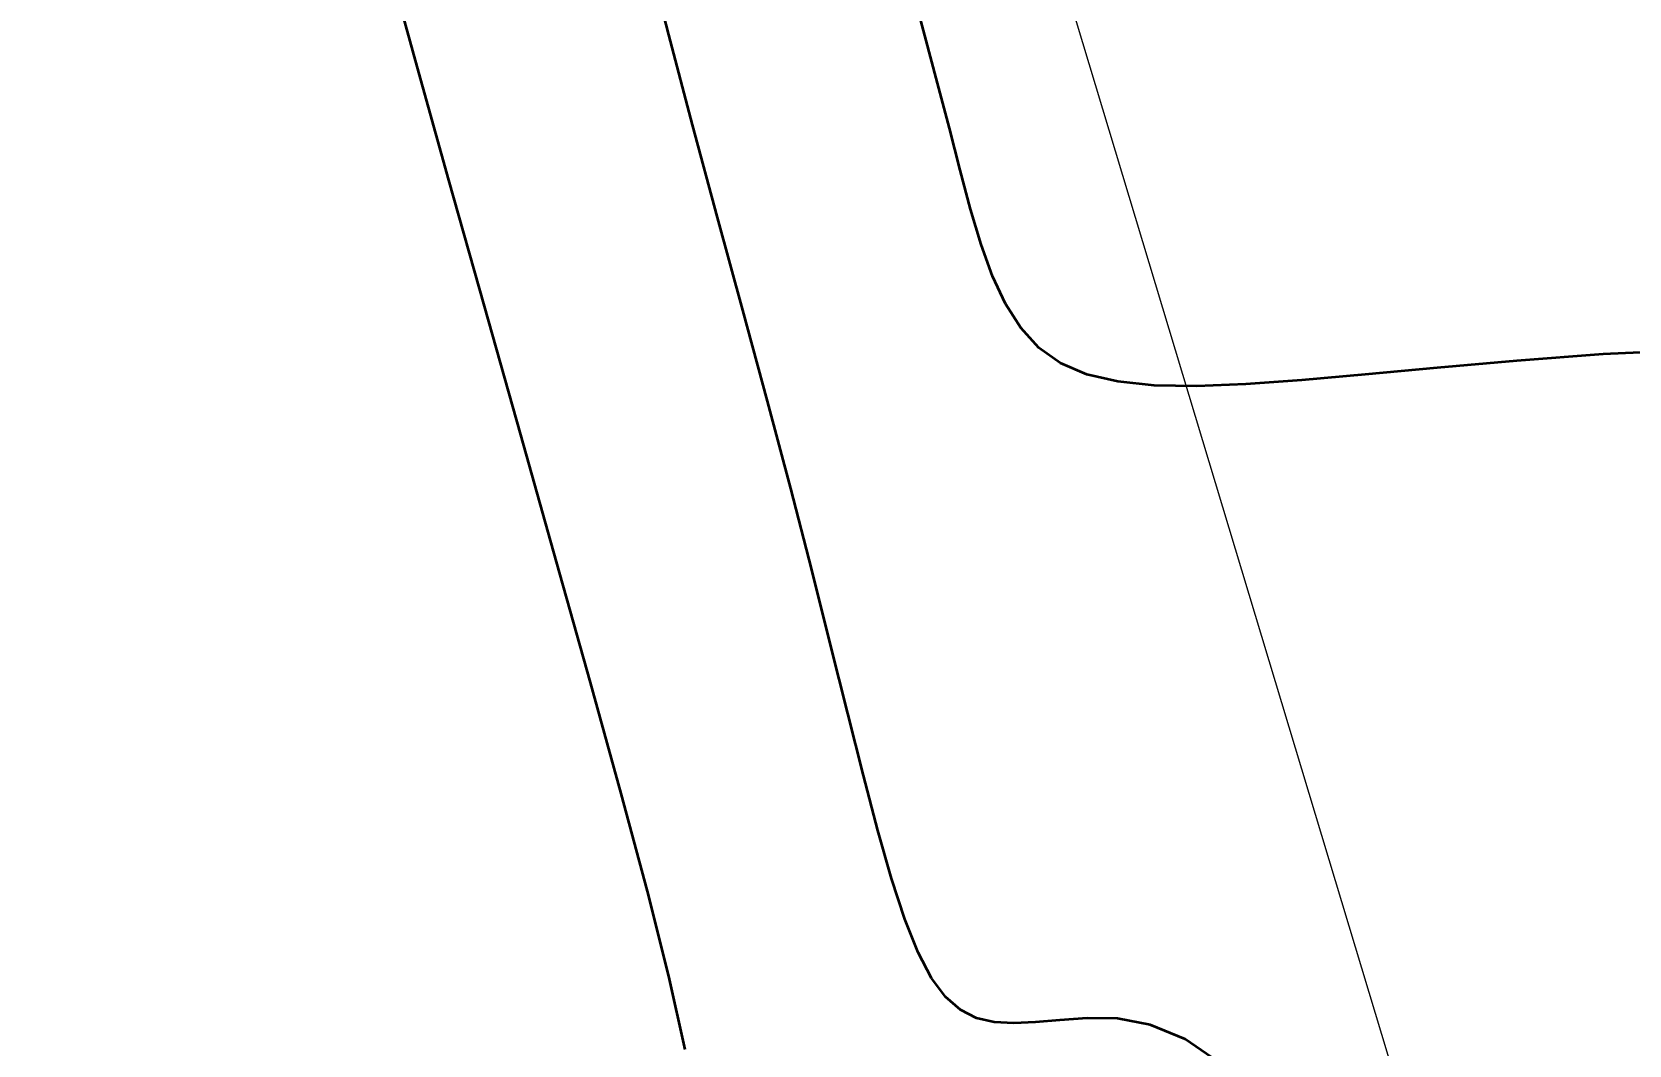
# Model space of a CAD drawing. Header units: millimetres. Extents: x 563604 to 809435, y 2337 to 1331933.
# Drawn here: x 736858 to 743607, y 1230552 to 1234832 of the extents above; entities that cross this region are included whole.
import ezdxf

# ---------------------------------------------------------------- set-up
doc = ezdxf.new("R2010")
doc.units = ezdxf.units.MM
for name, color, linetype, lineweight in [('A-ANNO-DIMS', 211, 'Continuous', 9), ('A-ANNO-DIMS-340', 211, 'Continuous', 9), ('DM CAI-1', 9, 'Continuous', 35), ('MUONG DAT-1', 253, 'Continuous', 9), ('NCV_TKCS_HIEN TRANG_251226_dwg-1', 253, 'Continuous', 9)]:
    doc.layers.add(name, color=color, linetype=linetype, lineweight=lineweight)
doc.styles.add('Arial_2', font='arial_0.ttf', dxfattribs={"width": 0.9, "height": 1360})
doc.dimstyles.new('1_Dim_chi_tiet_khu_đất_1', dxfattribs={"dimscale": 304.8, "dimtxt": 1387.552784, "dimasz": 1.338583, "dimexe": 1.115486, "dimexo": 0.0625, "dimgap": 0.111549, "dimtad": 1, "dimdec": 0, "dimrnd": 5, "dimzin": 0, "dimdsep": 46, "dimtxsty": 'Arial_2', "dimblk1": 'OBLIQUE', "dimblk2": 'OBLIQUE', "dimsah": 1, "dimcen": 0.09, "dimdle": 1.115486, "dimazin": 0, "dimtfac": 1, "dimtdec": 4, "dimtix": 1, "dimtmove": 0, "dimatfit": 3, "dimfxl": 3.346457, "dimfxlon": 1, "dimtvp": 1, "dimtolj": 1, "dimtzin": 0, "dimarcsym": 2})

# ---------------------------------------------------------------- blocks, each defined once
blk = doc.blocks.new('NCV_TKCS_HIEN TRANG_251226_dwg-1595164-TỔNG THỂ_HIỆN TRẠNG KHU ĐẤT')
at = {"layer": 'DM CAI-1', "flags": 128}
for points in [[(743876.4, 1233487.6), (743496.7, 1233470.3), (743132.8, 1233443.4), (742795.2, 1233413), (742492.1, 1233384.6), (742223.4, 1233361.1), (741986.7, 1233344.3), (741779.8, 1233336.3), (741600.5, 1233339.1), (741446.4, 1233354.8), (741315.2, 1233385.2), (741204.8, 1233432.5), (741112.6, 1233498.1), (741036, 1233581.9), (740971.8, 1233683.1), (740917.1, 1233801), (740869, 1233935), (740824.5, 1234084.3), (740780.7, 1234248.2), (740734.5, 1234426), (740683.9, 1234616.6), (740630.4, 1234817.3), (740576.4, 1235024.7)], [(741888.9, 1230468.4), (741730.9, 1230576.9), (741582.4, 1230637.9), (741444.3, 1230663.6), (741317.2, 1230666.1), (741201.8, 1230657.4), (741098.5, 1230648.3), (741006.3, 1230644.1), (740923.6, 1230648.7), (740849, 1230666.2), (740781.1, 1230700.5), (740718.4, 1230755.5), (740659.4, 1230835.2), (740602.8, 1230943.5), (740547, 1231083.7), (740490.7, 1231255.6), (740432.6, 1231458.4), (740371.1, 1231691.1), (740304.9, 1231952.9), (740232.6, 1232242.9), (740153, 1232560.3), (740064.4, 1232904.1), (739966.5, 1233272.1), (739862.2, 1233656.8), (739755.2, 1234049), (739649.4, 1234439.9), (739548.6, 1234820.4), (739456.5, 1235181.6)], [(738350.7, 1235172.3), (738476.9, 1234711.8), (738618.1, 1234206.2), (738768.5, 1233673.2), (738922.3, 1233130), (739073.7, 1232594.2), (739217, 1232083.3), (739346.4, 1231614.5), (739457, 1231201.7), (739547.5, 1230843.1), (739617.3, 1230533.3)]]:
    blk.add_lwpolyline(points, dxfattribs=at)
at = {"layer": 'MUONG DAT-1', "flags": 128}
blk.add_lwpolyline([(752286.9, 1199548), (747733.3, 1213433.3), (740799, 1236446.8), (737239.8, 1247927.9), (731715.3, 1265616), (728295.2, 1276774.1), (725536.1, 1284652.1), (720895.6, 1301124.3), (717081.2, 1300936.3), (710093.2, 1307531.3), (707990.2, 1306468.1), (691820.2, 1300720.9), (687515.8, 1297110), (687945.7, 1294643.5), (696311.8, 1277455.4), (695625.2, 1272682.1)], dxfattribs=at)
blk = doc.blocks.new('DIMBLOCK1-TỔNG THỂ_HIỆN TRẠNG KHU ĐẤT')
at = {"layer": 'A-ANNO-DIMS-340'}
for p, q in [((741408.5, 1206190.7), (721160, 1273417.7)), ((720281.4, 1272798), (721583.6, 1273190.2)), ((721258.1, 1273092.1), (720281.4, 1272798)), ((740333.8, 1206222.1), (741636, 1206614.3)), ((741310.4, 1206516.3), (740333.8, 1206222.1))]:
    blk.add_line(p, q, dxfattribs=at)
at = {"layer": 'A-ANNO-DIMS-340', "lineweight": 25}
for p, q in [((721258.1, 1273092.1), (721003.9, 1273228.6)), ((721258.1, 1273092.1), (721512.3, 1272955.6)), ((741310.4, 1206516.3), (741056.3, 1206652.8)), ((741310.4, 1206516.3), (741564.6, 1206379.8))]:
    blk.add_line(p, q, dxfattribs=at)
at = {"layer": 'A-ANNO-DIMS-340', "color": 0, "insert": (732330.2, 1242571.6), "char_height": 1360, "width": 5635.599, "attachment_point": 1, "rotation": 286.76208, "line_spacing_factor": 0.941778, "style": 'Arial_2'}
blk.add_mtext('69530', dxfattribs=at)
blk = doc.blocks.new('_Oblique')
at = {"color": 0, "linetype": 'ByBlock', "lineweight": -2}
blk.add_line((-0.5, -0.5), (0.5, 0.5), dxfattribs=at)

msp = doc.modelspace()

# ---------------------------------------------------------------- block references
at = {"layer": 'NCV_TKCS_HIEN TRANG_251226_dwg-1'}
msp.add_blockref('NCV_TKCS_HIEN TRANG_251226_dwg-1595164-TỔNG THỂ_HIỆN TRẠNG KHU ĐẤT', (0, 0), dxfattribs=at)

# ---------------------------------------------------------------- dimensions: what is measured, and where the dimension line sits
at = {"layer": 'A-ANNO-DIMS'}
dim = msp.add_linear_dim(base=(721258.1, 1273092.1), p1=(740333.8, 1206222.1), p2=(720281.4, 1272798), angle=286.76208, dimstyle='1_Dim_chi_tiet_khu_đất_1', override={"dimpost": '<>', "dimfxl": 69530.142663}, dxfattribs=at)
dim.commit()
dim.dimension.update_dxf_attribs({"geometry": 'DIMBLOCK1-TỔNG THỂ_HIỆN TRẠNG KHU ĐẤT', "text_midpoint": (731982.1, 1240014.4)})

doc.saveas('drawing.dxf')
